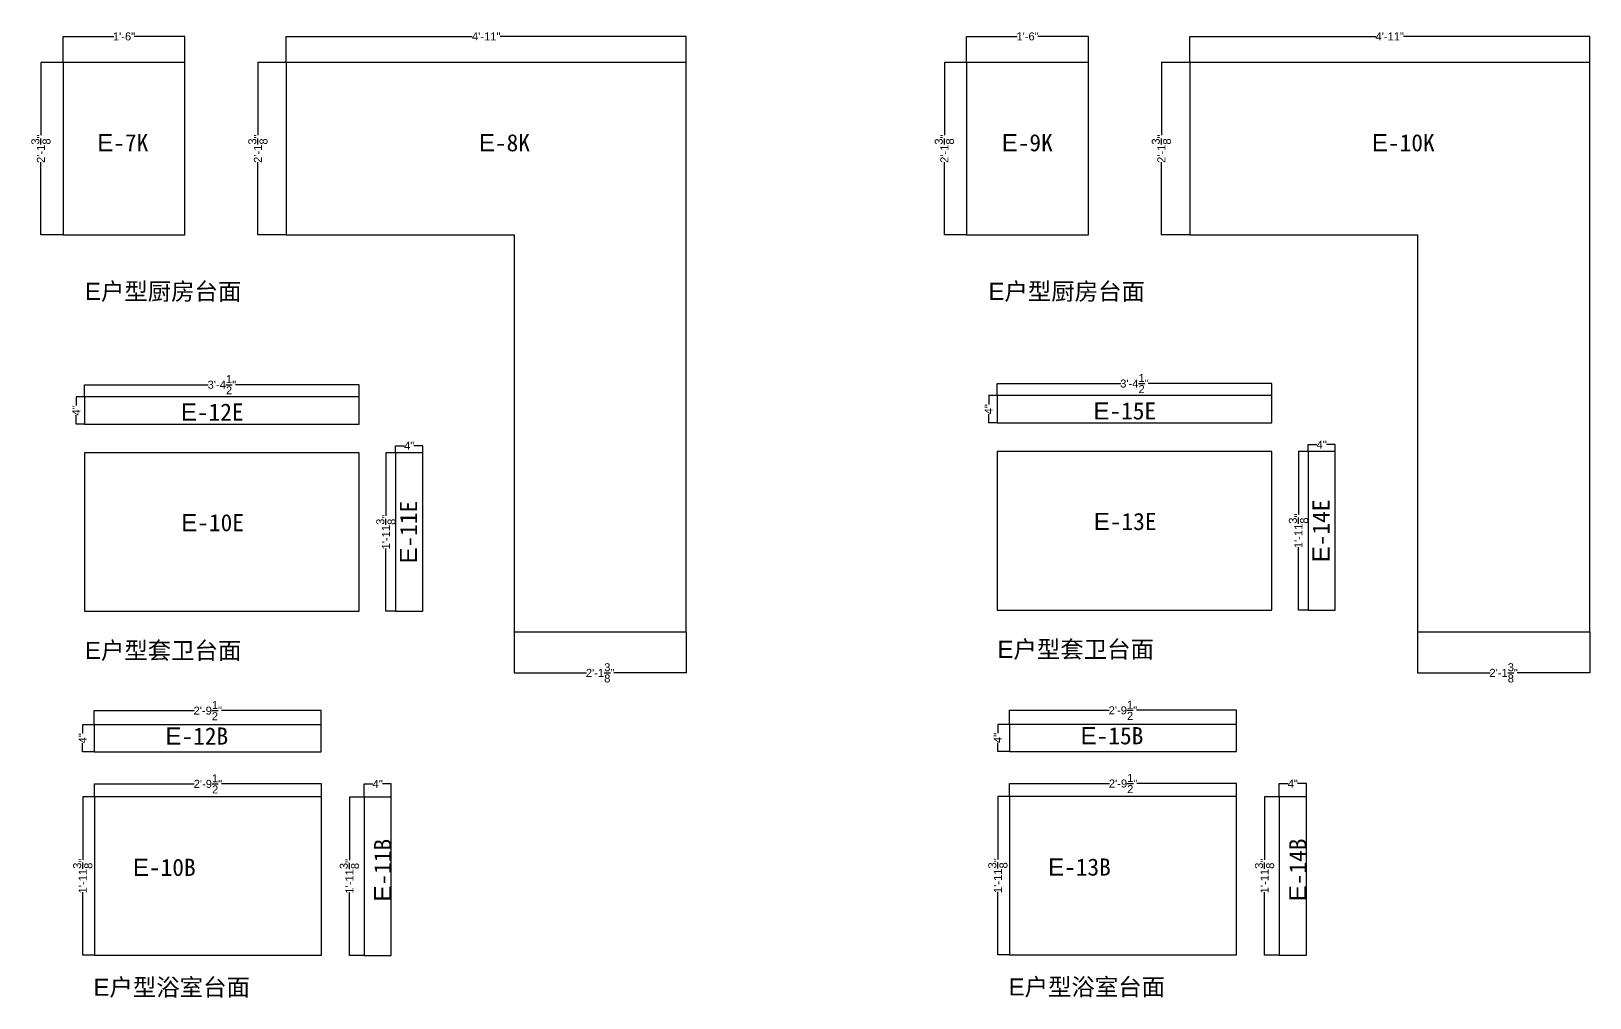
# Model space of a CAD drawing. Header units: inches. Extents: x -997106 to 39633, y -30199 to 1961.
# Drawn here: x 11656 to 17497, y -30190 to -26567 of the extents above; entities that cross this region are included whole.
import ezdxf

# ---------------------------------------------------------------- set-up
doc = ezdxf.new("R2010")
doc.units = ezdxf.units.IN
doc.header["$MEASUREMENT"] = 0
doc.layers.get('Defpoints').update_dxf_attribs({"color": 3})
doc.layers.add('编号', color=10, linetype='Continuous', plot=False)
doc.styles.get("Standard").update_dxf_attribs({"font": 'arial.ttf'})
doc.dimstyles.get("Standard").update_dxf_attribs({"dimtxt": 30, "dimasz": 1, "dimexe": 0.18, "dimexo": 0.0625, "dimgap": 0.09, "dimtad": 0, "dimtoh": 1, "dimdec": 4, "dimlfac": 0.03937, "dimzin": 0, "dimdsep": 46, "dimlunit": 4, "dimtxsty": 'Standard', "dimblk": 'ARCHTICK', "dimcen": 1, "dimadec": 0, "dimazin": 0, "dimtfac": 1, "dimtdec": 4, "dimtix": 1, "dimtofl": 0, "dimtmove": 2, "dimatfit": 3, "dimldrblk": 'ARCHTICK', "dimfxl": 1, "dimtolj": 1, "dimtzin": 0, "dimarcsym": 0})

# ---------------------------------------------------------------- blocks, each defined once
blk = doc.blocks.new('_ArchTick')
at = {"color": 0, "linetype": 'ByBlock', "const_width": 0.15}
blk.add_lwpolyline([(-0.5, -0.5), (0.5, 0.5)], dxfattribs=at)
blk = doc.blocks.new('*D491')
at = {"color": 0, "lineweight": -2, "transparency": 16777216}
for p, q in [((11775, -26684.8), (11775, -26586.6)), ((11775, -26586.8), (11965, -26586.8)), ((12232, -26586.8), (12042.1, -26586.8)), ((12232, -26684.8), (12232, -26586.6))]:
    blk.add_line(p, q, dxfattribs=at)
at = {"layer": 'Defpoints', "color": 0, "transparency": 16777216}
for p in [(12232, -26586.8), (11775, -26684.9), (12232, -26684.9)]:
    blk.add_point(p, dxfattribs=at)
at = {"color": 0, "lineweight": -2, "transparency": 16777216, "rotation": 180}
blk.add_blockref('_ArchTick', (11775, -26586.8), dxfattribs=at)
at = {"color": 0, "lineweight": -2, "transparency": 16777216}
blk.add_blockref('_ArchTick', (12232, -26586.8), dxfattribs=at)
at = {"color": 0, "transparency": 16777216, "insert": (12003.5, -26586.8), "char_height": 30, "attachment_point": 5}
blk.add_mtext('\\A1;1\'-6"', dxfattribs=at)
blk = doc.blocks.new('*D492')
at = {"color": 0, "lineweight": -2, "transparency": 16777216}
for p, q in [((11775, -26684.9), (11691.8, -26684.9)), ((11692, -26684.9), (11692, -26956.3)), ((11692, -27329.9), (11692, -27058.5)), ((11775, -27329.9), (11691.8, -27329.9))]:
    blk.add_line(p, q, dxfattribs=at)
at = {"layer": 'Defpoints', "color": 0, "transparency": 16777216}
for p in [(11775, -26684.9), (11692, -27329.9), (11775, -27329.9)]:
    blk.add_point(p, dxfattribs=at)
at = {"color": 0, "lineweight": -2, "transparency": 16777216}
for p, rotation in [((11692, -26684.9), 90), ((11692, -27329.9), 270)]:
    blk.add_blockref('_ArchTick', p, dxfattribs=dict(at, rotation=rotation))
at = {"color": 0, "transparency": 16777216, "insert": (11692, -27007.4), "char_height": 30, "attachment_point": 5, "rotation": 90}
blk.add_mtext('\\A1;2\'-1{\\H1x;\\S3/8;}"', dxfattribs=at)
blk = doc.blocks.new('*D493')
at = {"color": 0, "lineweight": -2, "transparency": 16777216}
for p, q in [((12611.4, -26684.8), (12611.4, -26586.5)), ((12611.4, -26586.7), (13308.7, -26586.7)), ((14110.4, -26586.7), (13413.1, -26586.7)), ((14110.4, -26684.8), (14110.4, -26586.5))]:
    blk.add_line(p, q, dxfattribs=at)
at = {"layer": 'Defpoints', "color": 0, "transparency": 16777216}
for p in [(14110.4, -26586.7), (12611.4, -26684.9), (14110.4, -26684.9)]:
    blk.add_point(p, dxfattribs=at)
at = {"color": 0, "lineweight": -2, "transparency": 16777216, "rotation": 180}
blk.add_blockref('_ArchTick', (12611.4, -26586.7), dxfattribs=at)
at = {"color": 0, "lineweight": -2, "transparency": 16777216}
blk.add_blockref('_ArchTick', (14110.4, -26586.7), dxfattribs=at)
at = {"color": 0, "transparency": 16777216, "insert": (13360.9, -26586.7), "char_height": 30, "attachment_point": 5}
blk.add_mtext('\\A1;4\'-11"', dxfattribs=at)
blk = doc.blocks.new('*D494')
at = {"color": 0, "lineweight": -2, "transparency": 16777216}
for p, q in [((12611.3, -26684.9), (12505, -26684.9)), ((12505.2, -26684.9), (12505.2, -26956.3)), ((12505.2, -27329.9), (12505.2, -27058.5)), ((12611.3, -27329.9), (12505, -27329.9))]:
    blk.add_line(p, q, dxfattribs=at)
at = {"layer": 'Defpoints', "color": 0, "transparency": 16777216}
for p in [(12611.4, -26684.9), (12505.2, -27329.9), (12611.4, -27329.9)]:
    blk.add_point(p, dxfattribs=at)
at = {"color": 0, "lineweight": -2, "transparency": 16777216}
for p, rotation in [((12505.2, -26684.9), 90), ((12505.2, -27329.9), 270)]:
    blk.add_blockref('_ArchTick', p, dxfattribs=dict(at, rotation=rotation))
at = {"color": 0, "transparency": 16777216, "insert": (12505.2, -27007.4), "char_height": 30, "attachment_point": 5, "rotation": 90}
blk.add_mtext('\\A1;2\'-1{\\H1x;\\S3/8;}"', dxfattribs=at)
blk = doc.blocks.new('*D495')
at = {"color": 0, "lineweight": -2, "transparency": 16777216}
for p, q in [((13465.4, -28819), (13465.4, -28972.3)), ((14110.4, -28819), (14110.4, -28972.3)), ((13465.4, -28972.1), (13736.8, -28972.1)), ((14110.4, -28972.1), (13839, -28972.1))]:
    blk.add_line(p, q, dxfattribs=at)
at = {"layer": 'Defpoints', "color": 0, "transparency": 16777216}
for p in [(13465.4, -28818.9), (14110.4, -28818.9), (14110.4, -28972.1)]:
    blk.add_point(p, dxfattribs=at)
at = {"color": 0, "lineweight": -2, "transparency": 16777216, "rotation": 180}
blk.add_blockref('_ArchTick', (13465.4, -28972.1), dxfattribs=at)
at = {"color": 0, "lineweight": -2, "transparency": 16777216}
blk.add_blockref('_ArchTick', (14110.4, -28972.1), dxfattribs=at)
at = {"color": 0, "transparency": 16777216, "insert": (13787.9, -28972.1), "char_height": 30, "attachment_point": 5}
blk.add_mtext('\\A1;2\'-1{\\H1x;\\S3/8;}"', dxfattribs=at)
blk = doc.blocks.new('*D496')
at = {"color": 0, "lineweight": -2, "transparency": 16777216}
for p, q in [((15161.1, -26684.8), (15161.1, -26586.6)), ((15161.1, -26586.8), (15351, -26586.8)), ((15618.1, -26586.8), (15428.1, -26586.8)), ((15618.1, -26684.8), (15618.1, -26586.6))]:
    blk.add_line(p, q, dxfattribs=at)
at = {"layer": 'Defpoints', "color": 0, "transparency": 16777216}
for p in [(15618.1, -26586.8), (15161.1, -26684.9), (15618.1, -26684.9)]:
    blk.add_point(p, dxfattribs=at)
at = {"color": 0, "lineweight": -2, "transparency": 16777216, "rotation": 180}
blk.add_blockref('_ArchTick', (15161.1, -26586.8), dxfattribs=at)
at = {"color": 0, "lineweight": -2, "transparency": 16777216}
blk.add_blockref('_ArchTick', (15618.1, -26586.8), dxfattribs=at)
at = {"color": 0, "transparency": 16777216, "insert": (15389.6, -26586.8), "char_height": 30, "attachment_point": 5}
blk.add_mtext('\\A1;1\'-6"', dxfattribs=at)
blk = doc.blocks.new('*D497')
at = {"color": 0, "lineweight": -2, "transparency": 16777216}
for p, q in [((15161, -26684.9), (15077.9, -26684.9)), ((15078.1, -26684.9), (15078.1, -26956.3)), ((15078.1, -27329.9), (15078.1, -27058.5)), ((15161, -27329.9), (15077.9, -27329.9))]:
    blk.add_line(p, q, dxfattribs=at)
at = {"layer": 'Defpoints', "color": 0, "transparency": 16777216}
for p in [(15161.1, -26684.9), (15078.1, -27329.9), (15161.1, -27329.9)]:
    blk.add_point(p, dxfattribs=at)
at = {"color": 0, "lineweight": -2, "transparency": 16777216}
for p, rotation in [((15078.1, -26684.9), 90), ((15078.1, -27329.9), 270)]:
    blk.add_blockref('_ArchTick', p, dxfattribs=dict(at, rotation=rotation))
at = {"color": 0, "transparency": 16777216, "insert": (15078.1, -27007.4), "char_height": 30, "attachment_point": 5, "rotation": 90}
blk.add_mtext('\\A1;2\'-1{\\H1x;\\S3/8;}"', dxfattribs=at)
blk = doc.blocks.new('*D498')
at = {"color": 0, "lineweight": -2, "transparency": 16777216}
for p, q in [((15997.5, -26684.8), (15997.5, -26586.5)), ((15997.5, -26586.7), (16694.7, -26586.7)), ((17496.5, -26586.7), (16799.2, -26586.7)), ((17496.5, -26684.8), (17496.5, -26586.5))]:
    blk.add_line(p, q, dxfattribs=at)
at = {"layer": 'Defpoints', "color": 0, "transparency": 16777216}
for p in [(17496.5, -26586.7), (15997.5, -26684.9), (17496.5, -26684.9)]:
    blk.add_point(p, dxfattribs=at)
at = {"color": 0, "lineweight": -2, "transparency": 16777216, "rotation": 180}
blk.add_blockref('_ArchTick', (15997.5, -26586.7), dxfattribs=at)
at = {"color": 0, "lineweight": -2, "transparency": 16777216}
blk.add_blockref('_ArchTick', (17496.5, -26586.7), dxfattribs=at)
at = {"color": 0, "transparency": 16777216, "insert": (16747, -26586.7), "char_height": 30, "attachment_point": 5}
blk.add_mtext('\\A1;4\'-11"', dxfattribs=at)
blk = doc.blocks.new('*D499')
at = {"color": 0, "lineweight": -2, "transparency": 16777216}
for p, q in [((15997.4, -26684.9), (15891.1, -26684.9)), ((15891.3, -26684.9), (15891.3, -26956.3)), ((15891.3, -27329.9), (15891.3, -27058.5)), ((15997.4, -27329.9), (15891.1, -27329.9))]:
    blk.add_line(p, q, dxfattribs=at)
at = {"layer": 'Defpoints', "color": 0, "transparency": 16777216}
for p in [(15997.5, -26684.9), (15891.3, -27329.9), (15997.5, -27329.9)]:
    blk.add_point(p, dxfattribs=at)
at = {"color": 0, "lineweight": -2, "transparency": 16777216}
for p, rotation in [((15891.3, -26684.9), 90), ((15891.3, -27329.9), 270)]:
    blk.add_blockref('_ArchTick', p, dxfattribs=dict(at, rotation=rotation))
at = {"color": 0, "transparency": 16777216, "insert": (15891.3, -27007.4), "char_height": 30, "attachment_point": 5, "rotation": 90}
blk.add_mtext('\\A1;2\'-1{\\H1x;\\S3/8;}"', dxfattribs=at)
blk = doc.blocks.new('*D500')
at = {"color": 0, "lineweight": -2, "transparency": 16777216}
for p, q in [((16851.5, -28819), (16851.5, -28972.3)), ((17496.5, -28819), (17496.5, -28972.3)), ((16851.5, -28972.1), (17122.9, -28972.1)), ((17496.5, -28972.1), (17225.1, -28972.1))]:
    blk.add_line(p, q, dxfattribs=at)
at = {"layer": 'Defpoints', "color": 0, "transparency": 16777216}
for p in [(16851.5, -28818.9), (17496.5, -28818.9), (17496.5, -28972.1)]:
    blk.add_point(p, dxfattribs=at)
at = {"color": 0, "lineweight": -2, "transparency": 16777216, "rotation": 180}
blk.add_blockref('_ArchTick', (16851.5, -28972.1), dxfattribs=at)
at = {"color": 0, "lineweight": -2, "transparency": 16777216}
blk.add_blockref('_ArchTick', (17496.5, -28972.1), dxfattribs=at)
at = {"color": 0, "transparency": 16777216, "insert": (17174, -28972.1), "char_height": 30, "attachment_point": 5}
blk.add_mtext('\\A1;2\'-1{\\H1x;\\S3/8;}"', dxfattribs=at)
blk = doc.blocks.new('*D748')
at = {"color": 0, "lineweight": -2, "transparency": 16777216}
for p, q in [((13021.1, -28147.4), (13021.1, -28120.7)), ((13021.1, -28120.9), (13054.2, -28120.9)), ((13123.1, -28120.9), (13090.1, -28120.9)), ((13123.1, -28147.4), (13123.1, -28120.7))]:
    blk.add_line(p, q, dxfattribs=at)
at = {"layer": 'Defpoints', "color": 0, "transparency": 16777216}
for p in [(13021.1, -28147.4), (13123.1, -28120.9), (13123.1, -28147.4)]:
    blk.add_point(p, dxfattribs=at)
at = {"color": 0, "lineweight": -2, "transparency": 16777216, "rotation": 180}
blk.add_blockref('_ArchTick', (13021.1, -28120.9), dxfattribs=at)
at = {"color": 0, "lineweight": -2, "transparency": 16777216}
blk.add_blockref('_ArchTick', (13123.1, -28120.9), dxfattribs=at)
at = {"color": 0, "transparency": 16777216, "insert": (13072.1, -28120.9), "char_height": 30, "attachment_point": 5}
blk.add_mtext('\\A1;4"', dxfattribs=at)
blk = doc.blocks.new('*D749')
at = {"color": 0, "lineweight": -2, "transparency": 16777216}
for p, q in [((13021.1, -28147.4), (12984.8, -28147.4)), ((12985, -28147.4), (12985, -28383.3)), ((12985, -28741.4), (12985, -28505.5)), ((13021.1, -28741.4), (12984.8, -28741.4))]:
    blk.add_line(p, q, dxfattribs=at)
at = {"layer": 'Defpoints', "color": 0, "transparency": 16777216}
for p in [(13021.1, -28147.4), (12985, -28741.4), (13021.1, -28741.4)]:
    blk.add_point(p, dxfattribs=at)
at = {"color": 0, "lineweight": -2, "transparency": 16777216}
for p, rotation in [((12985, -28147.4), 90), ((12985, -28741.4), 270)]:
    blk.add_blockref('_ArchTick', p, dxfattribs=dict(at, rotation=rotation))
at = {"color": 0, "transparency": 16777216, "insert": (12985, -28444.4), "char_height": 30, "attachment_point": 5, "rotation": 90}
blk.add_mtext('\\A1;1\'-11{\\H1x;\\S3/8;}"', dxfattribs=at)
blk = doc.blocks.new('*D745')
at = {"color": 0, "lineweight": -2, "transparency": 16777216}
for p, q in [((11855.8, -27937.5), (11824, -27937.5)), ((11824.2, -27937.5), (11824.2, -27970.6)), ((11824.2, -28039.5), (11824.2, -28006.4)), ((11855.8, -28039.5), (11824, -28039.5))]:
    blk.add_line(p, q, dxfattribs=at)
at = {"layer": 'Defpoints', "color": 0, "transparency": 16777216}
for p in [(11855.8, -27937.5), (11824.2, -28039.5), (11855.8, -28039.5)]:
    blk.add_point(p, dxfattribs=at)
at = {"color": 0, "lineweight": -2, "transparency": 16777216}
for p, rotation in [((11824.2, -27937.5), 90), ((11824.2, -28039.5), 270)]:
    blk.add_blockref('_ArchTick', p, dxfattribs=dict(at, rotation=rotation))
at = {"color": 0, "transparency": 16777216, "insert": (11824.2, -27988.5), "char_height": 30, "attachment_point": 5, "rotation": 90}
blk.add_mtext('\\A1;4"', dxfattribs=at)
blk = doc.blocks.new('*D750')
at = {"color": 0, "lineweight": -2, "transparency": 16777216}
for p, q in [((13021.1, -28147.4), (13021.1, -28120.7)), ((13021.1, -28120.9), (13054.2, -28120.9)), ((13123.1, -28120.9), (13090.1, -28120.9)), ((13123.1, -28147.4), (13123.1, -28120.7))]:
    blk.add_line(p, q, dxfattribs=at)
at = {"layer": 'Defpoints', "color": 0, "transparency": 16777216}
for p in [(13021.1, -28147.4), (13123.1, -28120.9), (13123.1, -28147.4)]:
    blk.add_point(p, dxfattribs=at)
at = {"color": 0, "lineweight": -2, "transparency": 16777216, "rotation": 180}
blk.add_blockref('_ArchTick', (13021.1, -28120.9), dxfattribs=at)
at = {"color": 0, "lineweight": -2, "transparency": 16777216}
blk.add_blockref('_ArchTick', (13123.1, -28120.9), dxfattribs=at)
at = {"color": 0, "transparency": 16777216, "insert": (13072.1, -28120.9), "char_height": 30, "attachment_point": 5}
blk.add_mtext('\\A1;4"', dxfattribs=at)
blk = doc.blocks.new('*D751')
at = {"color": 0, "lineweight": -2, "transparency": 16777216}
for p, q in [((13021.1, -28147.4), (12984.8, -28147.4)), ((12985, -28147.4), (12985, -28383.3)), ((12985, -28741.4), (12985, -28505.5)), ((13021.1, -28741.4), (12984.8, -28741.4))]:
    blk.add_line(p, q, dxfattribs=at)
at = {"layer": 'Defpoints', "color": 0, "transparency": 16777216}
for p in [(13021.1, -28147.4), (12985, -28741.4), (13021.1, -28741.4)]:
    blk.add_point(p, dxfattribs=at)
at = {"color": 0, "lineweight": -2, "transparency": 16777216}
for p, rotation in [((12985, -28147.4), 90), ((12985, -28741.4), 270)]:
    blk.add_blockref('_ArchTick', p, dxfattribs=dict(at, rotation=rotation))
at = {"color": 0, "transparency": 16777216, "insert": (12985, -28444.4), "char_height": 30, "attachment_point": 5, "rotation": 90}
blk.add_mtext('\\A1;1\'-11{\\H1x;\\S3/8;}"', dxfattribs=at)
blk = doc.blocks.new('*D746')
at = {"color": 0, "lineweight": -2, "transparency": 16777216}
for p, q in [((11855.8, -27937.5), (11824, -27937.5)), ((11824.2, -27937.5), (11824.2, -27970.6)), ((11824.2, -28039.5), (11824.2, -28006.4)), ((11855.8, -28039.5), (11824, -28039.5))]:
    blk.add_line(p, q, dxfattribs=at)
at = {"layer": 'Defpoints', "color": 0, "transparency": 16777216}
for p in [(11855.8, -27937.5), (11824.2, -28039.5), (11855.8, -28039.5)]:
    blk.add_point(p, dxfattribs=at)
at = {"color": 0, "lineweight": -2, "transparency": 16777216}
for p, rotation in [((11824.2, -27937.5), 90), ((11824.2, -28039.5), 270)]:
    blk.add_blockref('_ArchTick', p, dxfattribs=dict(at, rotation=rotation))
at = {"color": 0, "transparency": 16777216, "insert": (11824.2, -27988.5), "char_height": 30, "attachment_point": 5, "rotation": 90}
blk.add_mtext('\\A1;4"', dxfattribs=at)
blk = doc.blocks.new('*D747')
at = {"color": 0, "lineweight": -2, "transparency": 16777216}
for p, q in [((11855.8, -27937.4), (11855.8, -27892)), ((11855.8, -27892.1), (12319.5, -27892.1)), ((12884.8, -27892.1), (12421.2, -27892.1)), ((12884.8, -27937.4), (12884.8, -27892))]:
    blk.add_line(p, q, dxfattribs=at)
at = {"layer": 'Defpoints', "color": 0, "transparency": 16777216}
for p in [(12884.8, -27892.1), (11855.8, -27937.5), (12884.8, -27937.5)]:
    blk.add_point(p, dxfattribs=at)
at = {"color": 0, "lineweight": -2, "transparency": 16777216, "rotation": 180}
blk.add_blockref('_ArchTick', (11855.8, -27892.1), dxfattribs=at)
at = {"color": 0, "lineweight": -2, "transparency": 16777216}
blk.add_blockref('_ArchTick', (12884.8, -27892.1), dxfattribs=at)
at = {"color": 0, "transparency": 16777216, "insert": (12370.3, -27892.1), "char_height": 30, "attachment_point": 5}
blk.add_mtext('\\A1;3\'-4{\\H1x;\\S1/2;}"', dxfattribs=at)
blk = doc.blocks.new('*D755')
at = {"color": 0, "lineweight": -2, "transparency": 16777216}
for p, q in [((16441.1, -28142.9), (16441.1, -28116.3)), ((16441.1, -28116.4), (16474.2, -28116.4)), ((16543.1, -28116.4), (16510, -28116.4)), ((16543.1, -28142.9), (16543.1, -28116.3))]:
    blk.add_line(p, q, dxfattribs=at)
at = {"layer": 'Defpoints', "color": 0, "transparency": 16777216}
for p in [(16441.1, -28143), (16543.1, -28116.4), (16543.1, -28143)]:
    blk.add_point(p, dxfattribs=at)
at = {"color": 0, "lineweight": -2, "transparency": 16777216, "rotation": 180}
blk.add_blockref('_ArchTick', (16441.1, -28116.4), dxfattribs=at)
at = {"color": 0, "lineweight": -2, "transparency": 16777216}
blk.add_blockref('_ArchTick', (16543.1, -28116.4), dxfattribs=at)
at = {"color": 0, "transparency": 16777216, "insert": (16492.1, -28116.4), "char_height": 30, "attachment_point": 5}
blk.add_mtext('\\A1;4"', dxfattribs=at)
blk = doc.blocks.new('*D756')
at = {"color": 0, "lineweight": -2, "transparency": 16777216}
for p, q in [((16441, -28143), (16404.8, -28143)), ((16405, -28143), (16405, -28378.9)), ((16405, -28737), (16405, -28501.1)), ((16441, -28737), (16404.8, -28737))]:
    blk.add_line(p, q, dxfattribs=at)
at = {"layer": 'Defpoints', "color": 0, "transparency": 16777216}
for p in [(16441.1, -28143), (16405, -28737), (16441.1, -28737)]:
    blk.add_point(p, dxfattribs=at)
at = {"color": 0, "lineweight": -2, "transparency": 16777216}
for p, rotation in [((16405, -28143), 90), ((16405, -28737), 270)]:
    blk.add_blockref('_ArchTick', p, dxfattribs=dict(at, rotation=rotation))
at = {"color": 0, "transparency": 16777216, "insert": (16405, -28440), "char_height": 30, "attachment_point": 5, "rotation": 90}
blk.add_mtext('\\A1;1\'-11{\\H1x;\\S3/8;}"', dxfattribs=at)
blk = doc.blocks.new('*D752')
at = {"color": 0, "lineweight": -2, "transparency": 16777216}
for p, q in [((15275.8, -27933.1), (15244, -27933.1)), ((15244.2, -27933.1), (15244.2, -27966.1)), ((15275.8, -28035.1), (15244, -28035.1)), ((15244.2, -28035.1), (15244.2, -28002))]:
    blk.add_line(p, q, dxfattribs=at)
at = {"layer": 'Defpoints', "color": 0, "transparency": 16777216}
for p in [(15275.8, -27933.1), (15244.2, -28035.1), (15275.8, -28035.1)]:
    blk.add_point(p, dxfattribs=at)
at = {"color": 0, "lineweight": -2, "transparency": 16777216}
for p, rotation in [((15244.2, -27933.1), 90), ((15244.2, -28035.1), 270)]:
    blk.add_blockref('_ArchTick', p, dxfattribs=dict(at, rotation=rotation))
at = {"color": 0, "transparency": 16777216, "insert": (15244.2, -27984.1), "char_height": 30, "attachment_point": 5, "rotation": 90}
blk.add_mtext('\\A1;4"', dxfattribs=at)
blk = doc.blocks.new('*D757')
at = {"color": 0, "lineweight": -2, "transparency": 16777216}
for p, q in [((16441.1, -28142.9), (16441.1, -28116.3)), ((16441.1, -28116.4), (16474.2, -28116.4)), ((16543.1, -28116.4), (16510, -28116.4)), ((16543.1, -28142.9), (16543.1, -28116.3))]:
    blk.add_line(p, q, dxfattribs=at)
at = {"layer": 'Defpoints', "color": 0, "transparency": 16777216}
for p in [(16441.1, -28143), (16543.1, -28116.4), (16543.1, -28143)]:
    blk.add_point(p, dxfattribs=at)
at = {"color": 0, "lineweight": -2, "transparency": 16777216, "rotation": 180}
blk.add_blockref('_ArchTick', (16441.1, -28116.4), dxfattribs=at)
at = {"color": 0, "lineweight": -2, "transparency": 16777216}
blk.add_blockref('_ArchTick', (16543.1, -28116.4), dxfattribs=at)
at = {"color": 0, "transparency": 16777216, "insert": (16492.1, -28116.4), "char_height": 30, "attachment_point": 5}
blk.add_mtext('\\A1;4"', dxfattribs=at)
blk = doc.blocks.new('*D758')
at = {"color": 0, "lineweight": -2, "transparency": 16777216}
for p, q in [((16441, -28143), (16404.8, -28143)), ((16405, -28143), (16405, -28378.9)), ((16405, -28737), (16405, -28501.1)), ((16441, -28737), (16404.8, -28737))]:
    blk.add_line(p, q, dxfattribs=at)
at = {"layer": 'Defpoints', "color": 0, "transparency": 16777216}
for p in [(16441.1, -28143), (16405, -28737), (16441.1, -28737)]:
    blk.add_point(p, dxfattribs=at)
at = {"color": 0, "lineweight": -2, "transparency": 16777216}
for p, rotation in [((16405, -28143), 90), ((16405, -28737), 270)]:
    blk.add_blockref('_ArchTick', p, dxfattribs=dict(at, rotation=rotation))
at = {"color": 0, "transparency": 16777216, "insert": (16405, -28440), "char_height": 30, "attachment_point": 5, "rotation": 90}
blk.add_mtext('\\A1;1\'-11{\\H1x;\\S3/8;}"', dxfattribs=at)
blk = doc.blocks.new('*D753')
at = {"color": 0, "lineweight": -2, "transparency": 16777216}
for p, q in [((15275.8, -27933.1), (15244, -27933.1)), ((15244.2, -27933.1), (15244.2, -27966.1)), ((15275.8, -28035.1), (15244, -28035.1)), ((15244.2, -28035.1), (15244.2, -28002))]:
    blk.add_line(p, q, dxfattribs=at)
at = {"layer": 'Defpoints', "color": 0, "transparency": 16777216}
for p in [(15275.8, -27933.1), (15244.2, -28035.1), (15275.8, -28035.1)]:
    blk.add_point(p, dxfattribs=at)
at = {"color": 0, "lineweight": -2, "transparency": 16777216}
for p, rotation in [((15244.2, -27933.1), 90), ((15244.2, -28035.1), 270)]:
    blk.add_blockref('_ArchTick', p, dxfattribs=dict(at, rotation=rotation))
at = {"color": 0, "transparency": 16777216, "insert": (15244.2, -27984.1), "char_height": 30, "attachment_point": 5, "rotation": 90}
blk.add_mtext('\\A1;4"', dxfattribs=at)
blk = doc.blocks.new('*D754')
at = {"color": 0, "lineweight": -2, "transparency": 16777216}
for p, q in [((15275.8, -27933), (15275.8, -27887.5)), ((15275.8, -27887.7), (15739.4, -27887.7)), ((16304.8, -27887.7), (15841.2, -27887.7)), ((16304.8, -27933), (16304.8, -27887.5))]:
    blk.add_line(p, q, dxfattribs=at)
at = {"layer": 'Defpoints', "color": 0, "transparency": 16777216}
for p in [(16304.8, -27887.7), (15275.8, -27933.1), (16304.8, -27933.1)]:
    blk.add_point(p, dxfattribs=at)
at = {"color": 0, "lineweight": -2, "transparency": 16777216, "rotation": 180}
blk.add_blockref('_ArchTick', (15275.8, -27887.7), dxfattribs=at)
at = {"color": 0, "lineweight": -2, "transparency": 16777216}
blk.add_blockref('_ArchTick', (16304.8, -27887.7), dxfattribs=at)
at = {"color": 0, "transparency": 16777216, "insert": (15790.3, -27887.7), "char_height": 30, "attachment_point": 5}
blk.add_mtext('\\A1;3\'-4{\\H1x;\\S1/2;}"', dxfattribs=at)
blk = doc.blocks.new('*D1456')
at = {"color": 0, "lineweight": -2, "transparency": 16777216}
for p, q in [((12903.1, -29437.7), (12848, -29437.7)), ((12848.2, -29437.7), (12848.2, -29673.6)), ((12848.2, -30031.7), (12848.2, -29795.8)), ((12903.1, -30031.7), (12848, -30031.7))]:
    blk.add_line(p, q, dxfattribs=at)
at = {"layer": 'Defpoints', "color": 0, "transparency": 16777216}
for p in [(12903.1, -29437.7), (12848.2, -30031.7), (12903.1, -30031.7)]:
    blk.add_point(p, dxfattribs=at)
at = {"color": 0, "lineweight": -2, "transparency": 16777216}
for p, rotation in [((12848.2, -29437.7), 90), ((12848.2, -30031.7), 270)]:
    blk.add_blockref('_ArchTick', p, dxfattribs=dict(at, rotation=rotation))
at = {"color": 0, "transparency": 16777216, "insert": (12848.2, -29734.7), "char_height": 30, "attachment_point": 5, "rotation": 90}
blk.add_mtext('\\A1;1\'-11{\\H1x;\\S3/8;}"', dxfattribs=at)
blk = doc.blocks.new('*D1457')
at = {"color": 0, "lineweight": -2, "transparency": 16777216}
for p, q in [((12903.1, -29437.7), (12903.1, -29388.4)), ((12903.1, -29388.6), (12936.2, -29388.6)), ((13005.1, -29388.6), (12972.1, -29388.6)), ((13005.1, -29437.7), (13005.1, -29388.4))]:
    blk.add_line(p, q, dxfattribs=at)
at = {"layer": 'Defpoints', "color": 0, "transparency": 16777216}
for p in [(12903.1, -29437.7), (13005.1, -29388.6), (13005.1, -29437.7)]:
    blk.add_point(p, dxfattribs=at)
at = {"color": 0, "lineweight": -2, "transparency": 16777216, "rotation": 180}
blk.add_blockref('_ArchTick', (12903.1, -29388.6), dxfattribs=at)
at = {"color": 0, "lineweight": -2, "transparency": 16777216}
blk.add_blockref('_ArchTick', (13005.1, -29388.6), dxfattribs=at)
at = {"color": 0, "transparency": 16777216, "insert": (12954.1, -29388.6), "char_height": 30, "attachment_point": 5}
blk.add_mtext('\\A1;4"', dxfattribs=at)
blk = doc.blocks.new('*D1454')
at = {"color": 0, "lineweight": -2, "transparency": 16777216}
for p, q in [((11892.6, -29436.6), (11848.6, -29436.6)), ((11848.8, -29436.6), (11848.8, -29672.5)), ((11848.8, -30030.6), (11848.8, -29794.6)), ((11892.6, -30030.6), (11848.6, -30030.6))]:
    blk.add_line(p, q, dxfattribs=at)
at = {"layer": 'Defpoints', "color": 0, "transparency": 16777216}
for p in [(11892.6, -29436.6), (11848.8, -30030.6), (11892.6, -30030.6)]:
    blk.add_point(p, dxfattribs=at)
at = {"color": 0, "lineweight": -2, "transparency": 16777216}
for p, rotation in [((11848.8, -29436.6), 90), ((11848.8, -30030.6), 270)]:
    blk.add_blockref('_ArchTick', p, dxfattribs=dict(at, rotation=rotation))
at = {"color": 0, "transparency": 16777216, "insert": (11848.8, -29733.6), "char_height": 30, "attachment_point": 5, "rotation": 90}
blk.add_mtext('\\A1;1\'-11{\\H1x;\\S3/8;}"', dxfattribs=at)
blk = doc.blocks.new('*D1455')
at = {"color": 0, "lineweight": -2, "transparency": 16777216}
for p, q in [((11891.8, -29166.4), (11848.2, -29166.4)), ((11848.4, -29166.4), (11848.4, -29199.5)), ((11848.4, -29268.4), (11848.4, -29235.4)), ((11891.8, -29268.4), (11848.2, -29268.4))]:
    blk.add_line(p, q, dxfattribs=at)
at = {"layer": 'Defpoints', "color": 0, "transparency": 16777216}
for p in [(11891.9, -29166.4), (11848.4, -29268.4), (11891.9, -29268.4)]:
    blk.add_point(p, dxfattribs=at)
at = {"color": 0, "lineweight": -2, "transparency": 16777216}
for p, rotation in [((11848.4, -29166.4), 90), ((11848.4, -29268.4), 270)]:
    blk.add_blockref('_ArchTick', p, dxfattribs=dict(at, rotation=rotation))
at = {"color": 0, "transparency": 16777216, "insert": (11848.4, -29217.4), "char_height": 30, "attachment_point": 5, "rotation": 90}
blk.add_mtext('\\A1;4"', dxfattribs=at)
blk = doc.blocks.new('*D1458')
at = {"color": 0, "lineweight": -2, "transparency": 16777216}
for p, q in [((11892.6, -29436.5), (11892.6, -29387.9)), ((11892.6, -29388.1), (12267, -29388.1)), ((12743.6, -29388.1), (12369.3, -29388.1)), ((12743.6, -29436.5), (12743.6, -29387.9))]:
    blk.add_line(p, q, dxfattribs=at)
at = {"layer": 'Defpoints', "color": 0, "transparency": 16777216}
for p in [(11892.6, -29436.6), (12743.6, -29388.1), (12743.6, -29436.6)]:
    blk.add_point(p, dxfattribs=at)
at = {"color": 0, "lineweight": -2, "transparency": 16777216, "rotation": 180}
blk.add_blockref('_ArchTick', (11892.6, -29388.1), dxfattribs=at)
at = {"color": 0, "lineweight": -2, "transparency": 16777216}
blk.add_blockref('_ArchTick', (12743.6, -29388.1), dxfattribs=at)
at = {"color": 0, "transparency": 16777216, "insert": (12318.1, -29388.1), "char_height": 30, "attachment_point": 5}
blk.add_mtext('\\A1;2\'-9{\\H1x;\\S1/2;}"', dxfattribs=at)
blk = doc.blocks.new('*D1459')
at = {"color": 0, "lineweight": -2, "transparency": 16777216}
for p, q in [((11891.9, -29166.4), (11891.9, -29113.6)), ((11891.9, -29113.7), (12266.3, -29113.7)), ((12742.9, -29113.7), (12368.6, -29113.7)), ((12742.9, -29166.4), (12742.9, -29113.6))]:
    blk.add_line(p, q, dxfattribs=at)
at = {"layer": 'Defpoints', "color": 0, "transparency": 16777216}
for p in [(12742.9, -29113.7), (11891.9, -29166.4), (12742.9, -29166.4)]:
    blk.add_point(p, dxfattribs=at)
at = {"color": 0, "lineweight": -2, "transparency": 16777216, "rotation": 180}
blk.add_blockref('_ArchTick', (11891.9, -29113.7), dxfattribs=at)
at = {"color": 0, "lineweight": -2, "transparency": 16777216}
blk.add_blockref('_ArchTick', (12742.9, -29113.7), dxfattribs=at)
at = {"color": 0, "transparency": 16777216, "insert": (12317.4, -29113.7), "char_height": 30, "attachment_point": 5}
blk.add_mtext('\\A1;2\'-9{\\H1x;\\S1/2;}"', dxfattribs=at)
blk = doc.blocks.new('*D1462')
at = {"color": 0, "lineweight": -2, "transparency": 16777216}
for p, q in [((16332.8, -29436.5), (16277.7, -29436.5)), ((16277.9, -29436.5), (16277.9, -29672.4)), ((16277.9, -30030.5), (16277.9, -29794.6)), ((16332.8, -30030.5), (16277.7, -30030.5))]:
    blk.add_line(p, q, dxfattribs=at)
at = {"layer": 'Defpoints', "color": 0, "transparency": 16777216}
for p in [(16332.8, -29436.5), (16277.9, -30030.5), (16332.8, -30030.5)]:
    blk.add_point(p, dxfattribs=at)
at = {"color": 0, "lineweight": -2, "transparency": 16777216}
for p, rotation in [((16277.9, -29436.5), 90), ((16277.9, -30030.5), 270)]:
    blk.add_blockref('_ArchTick', p, dxfattribs=dict(at, rotation=rotation))
at = {"color": 0, "transparency": 16777216, "insert": (16277.9, -29733.5), "char_height": 30, "attachment_point": 5, "rotation": 90}
blk.add_mtext('\\A1;1\'-11{\\H1x;\\S3/8;}"', dxfattribs=at)
blk = doc.blocks.new('*D1463')
at = {"color": 0, "lineweight": -2, "transparency": 16777216}
for p, q in [((16332.8, -29436.4), (16332.8, -29387.2)), ((16332.8, -29387.4), (16365.9, -29387.4)), ((16434.8, -29387.4), (16401.8, -29387.4)), ((16434.8, -29436.4), (16434.8, -29387.2))]:
    blk.add_line(p, q, dxfattribs=at)
at = {"layer": 'Defpoints', "color": 0, "transparency": 16777216}
for p in [(16332.8, -29436.5), (16434.8, -29387.4), (16434.8, -29436.5)]:
    blk.add_point(p, dxfattribs=at)
at = {"color": 0, "lineweight": -2, "transparency": 16777216, "rotation": 180}
blk.add_blockref('_ArchTick', (16332.8, -29387.4), dxfattribs=at)
at = {"color": 0, "lineweight": -2, "transparency": 16777216}
blk.add_blockref('_ArchTick', (16434.8, -29387.4), dxfattribs=at)
at = {"color": 0, "transparency": 16777216, "insert": (16383.8, -29387.4), "char_height": 30, "attachment_point": 5}
blk.add_mtext('\\A1;4"', dxfattribs=at)
blk = doc.blocks.new('*D1460')
at = {"color": 0, "lineweight": -2, "transparency": 16777216}
for p, q in [((15322.3, -29435.3), (15278.3, -29435.3)), ((15278.5, -29435.3), (15278.5, -29671.2)), ((15278.5, -30029.3), (15278.5, -29793.4)), ((15322.3, -30029.3), (15278.3, -30029.3))]:
    blk.add_line(p, q, dxfattribs=at)
at = {"layer": 'Defpoints', "color": 0, "transparency": 16777216}
for p in [(15322.3, -29435.3), (15278.5, -30029.3), (15322.3, -30029.3)]:
    blk.add_point(p, dxfattribs=at)
at = {"color": 0, "lineweight": -2, "transparency": 16777216}
for p, rotation in [((15278.5, -29435.3), 90), ((15278.5, -30029.3), 270)]:
    blk.add_blockref('_ArchTick', p, dxfattribs=dict(at, rotation=rotation))
at = {"color": 0, "transparency": 16777216, "insert": (15278.5, -29732.3), "char_height": 30, "attachment_point": 5, "rotation": 90}
blk.add_mtext('\\A1;1\'-11{\\H1x;\\S3/8;}"', dxfattribs=at)
blk = doc.blocks.new('*D1461')
at = {"color": 0, "lineweight": -2, "transparency": 16777216}
for p, q in [((15321.5, -29165.2), (15277.9, -29165.2)), ((15278.1, -29165.2), (15278.1, -29198.3)), ((15278.1, -29267.2), (15278.1, -29234.1)), ((15321.5, -29267.2), (15277.9, -29267.2))]:
    blk.add_line(p, q, dxfattribs=at)
at = {"layer": 'Defpoints', "color": 0, "transparency": 16777216}
for p in [(15321.6, -29165.2), (15278.1, -29267.2), (15321.6, -29267.2)]:
    blk.add_point(p, dxfattribs=at)
at = {"color": 0, "lineweight": -2, "transparency": 16777216}
for p, rotation in [((15278.1, -29165.2), 90), ((15278.1, -29267.2), 270)]:
    blk.add_blockref('_ArchTick', p, dxfattribs=dict(at, rotation=rotation))
at = {"color": 0, "transparency": 16777216, "insert": (15278.1, -29216.2), "char_height": 30, "attachment_point": 5, "rotation": 90}
blk.add_mtext('\\A1;4"', dxfattribs=at)
blk = doc.blocks.new('*D1464')
at = {"color": 0, "lineweight": -2, "transparency": 16777216}
for p, q in [((15322.3, -29435.3), (15322.3, -29386.7)), ((15322.3, -29386.9), (15696.7, -29386.9)), ((16173.3, -29386.9), (15799, -29386.9)), ((16173.3, -29435.3), (16173.3, -29386.7))]:
    blk.add_line(p, q, dxfattribs=at)
at = {"layer": 'Defpoints', "color": 0, "transparency": 16777216}
for p in [(15322.3, -29435.3), (16173.3, -29386.9), (16173.3, -29435.3)]:
    blk.add_point(p, dxfattribs=at)
at = {"color": 0, "lineweight": -2, "transparency": 16777216, "rotation": 180}
blk.add_blockref('_ArchTick', (15322.3, -29386.9), dxfattribs=at)
at = {"color": 0, "lineweight": -2, "transparency": 16777216}
blk.add_blockref('_ArchTick', (16173.3, -29386.9), dxfattribs=at)
at = {"color": 0, "transparency": 16777216, "insert": (15747.8, -29386.9), "char_height": 30, "attachment_point": 5}
blk.add_mtext('\\A1;2\'-9{\\H1x;\\S1/2;}"', dxfattribs=at)
blk = doc.blocks.new('*D1465')
at = {"color": 0, "lineweight": -2, "transparency": 16777216}
for p, q in [((15321.6, -29165.1), (15321.6, -29112.3)), ((15321.6, -29112.5), (15696, -29112.5)), ((16172.6, -29112.5), (15798.3, -29112.5)), ((16172.6, -29165.1), (16172.6, -29112.3))]:
    blk.add_line(p, q, dxfattribs=at)
at = {"layer": 'Defpoints', "color": 0, "transparency": 16777216}
for p in [(16172.6, -29112.5), (15321.6, -29165.2), (16172.6, -29165.2)]:
    blk.add_point(p, dxfattribs=at)
at = {"color": 0, "lineweight": -2, "transparency": 16777216, "rotation": 180}
blk.add_blockref('_ArchTick', (15321.6, -29112.5), dxfattribs=at)
at = {"color": 0, "lineweight": -2, "transparency": 16777216}
blk.add_blockref('_ArchTick', (16172.6, -29112.5), dxfattribs=at)
at = {"color": 0, "transparency": 16777216, "insert": (15747.1, -29112.5), "char_height": 30, "attachment_point": 5}
blk.add_mtext('\\A1;2\'-9{\\H1x;\\S1/2;}"', dxfattribs=at)

msp = doc.modelspace()

# ---------------------------------------------------------------- linework, layer by layer
for points in [[(11775.01909, -27329.8983), (12232.01909, -27329.8983), (12232.01909, -26684.8983), (11775.01909, -26684.8983)], [(15161.09277, -27329.8983), (15618.09277, -27329.8983), (15618.09277, -26684.8983), (15161.09277, -26684.8983)], [(11855.84218, -28039.5101), (12884.84218, -28039.5101), (12884.84218, -27937.5101), (11855.84218, -27937.5101)], [(15275.81807, -28035.06989), (16304.81807, -28035.06989), (16304.81807, -27933.06989), (15275.81807, -27933.06989)], [(11855.84218, -28741.37463), (12884.84218, -28741.37463), (12884.84218, -28147.37463), (11855.84218, -28147.37463)], [(13021.12068, -28741.41981), (13123.12068, -28741.41981), (13123.12068, -28147.41981), (13021.12068, -28147.41981)], [(15275.81807, -28736.93442), (16304.81807, -28736.93442), (16304.81807, -28142.93442), (15275.81807, -28142.93442)], [(16441.09656, -28736.9796), (16543.09656, -28736.9796), (16543.09656, -28142.9796), (16441.09656, -28142.9796)], [(11891.91, -29268.41893), (12742.91, -29268.41893), (12742.91, -29166.41893), (11891.91, -29166.41893)], [(15321.60875, -29267.19737), (16172.60875, -29267.19737), (16172.60875, -29165.19737), (15321.60875, -29165.19737)], [(11892.64329, -30030.5513), (12743.64329, -30030.5513), (12743.64329, -29436.5513), (11892.64329, -29436.5513)], [(12903.12624, -30031.72064), (13005.12624, -30031.72064), (13005.12624, -29437.72064), (12903.12624, -29437.72064)], [(15322.34204, -30029.32975), (16173.34204, -30029.32975), (16173.34204, -29435.32975), (15322.34204, -29435.32975)], [(16332.82499, -30030.49909), (16434.82499, -30030.49909), (16434.82499, -29436.49909), (16332.82499, -29436.49909)]]:
    msp.add_lwpolyline(points, close=True)
for points in [[(14110.38604, -27329.8983), (14110.38604, -26684.8983), (12611.38604, -26684.8983), (12611.38604, -27329.8983), (13465.38604, -27329.8983), (13465.38604, -28818.8983), (14110.38604, -28818.8983), (14110.38604, -26684.8983)], [(17496.45971, -27329.8983), (17496.45971, -26684.8983), (15997.45971, -26684.8983), (15997.45971, -27329.8983), (16851.45971, -27329.8983), (16851.45971, -28818.8983), (17496.45971, -28818.8983), (17496.45971, -26684.8983)]]:
    msp.add_lwpolyline(points)

# ---------------------------------------------------------------- texts
at = {"char_height": 64.3508622, "attachment_point": 1}
for s, insert in [('E{\\fSimSun|b0|i0|c134|p2;户型厨房台面}', (11856.88939, -27510.102)), ('E{\\fSimSun|b0|i0|c134|p2;户型厨房台面}', (15242.96307, -27510.102)), ('E{\\fSimSun|b0|i0|c134|p2;户型套卫台面}', (11856.88548, -28855.99529)), ('E{\\fSimSun|b0|i0|c134|p2;户型套卫台面}', (15276.86136, -28851.55508)), ('E{\\fSimSun|b0|i0|c134|p2;户型浴室台面}', (11888.83805, -30118.26816)), ('E{\\fSimSun|b0|i0|c134|p2;户型浴室台面}', (15318.5368, -30117.04661))]:
    msp.add_mtext(s, dxfattribs=dict(at, insert=insert))
at = {"layer": '编号', "char_height": 64.3508622, "attachment_point": 1}
for s, insert in [('E{\\fSimSun|b0|i0|c134|p2;-7K}', (11903.27636, -26952.86806)), ('E{\\fSimSun|b0|i0|c134|p2;-8K}', (13333.64058, -26952.86806)), ('E{\\fSimSun|b0|i0|c134|p2;-9K}', (15292.91109, -26952.86806)), ('E{\\fSimSun|b0|i0|c134|p2;-10K}', (16680.48814, -26952.86806)), ('E{\\fSimSun|b0|i0|c134|p2;-12E}', (12216.68164, -27962.50222)), ('E{\\fSimSun|b0|i0|c134|p2;-15E}', (15636.65752, -27958.06201)), ('E{\\fSimSun|b0|i0|c134|p2;-10E}', (12218.01417, -28376.98498)), ('E{\\fSimSun|b0|i0|c134|p2;-13E}', (15637.99005, -28372.54477)), ('E{\\fSimSun|b0|i0|c134|p2;-12B}', (12158.91955, -29176.86581)), ('E{\\fSimSun|b0|i0|c134|p2;-15B}', (15588.6183, -29175.64426)), ('E{\\fSimSun|b0|i0|c134|p2;-10B}', (12036.9875, -29668.93706)), ('E{\\fSimSun|b0|i0|c134|p2;-13B}', (15466.68625, -29667.71551))]:
    msp.add_mtext(s, dxfattribs=dict(at, insert=insert))
at = {"layer": '编号', "char_height": 64.3508622, "attachment_point": 1, "rotation": 90}
for s, insert in [('E{\\fSimSun|b0|i0|c134|p2;-14E}', (16457.25986, -28557.60446)), ('E{\\fSimSun|b0|i0|c134|p2;-11E}', (13037.28398, -28562.04467)), ('E{\\fSimSun|b0|i0|c134|p2;-11B}', (12940.512, -29829.38996)), ('E{\\fSimSun|b0|i0|c134|p2;-14B}', (16370.21075, -29828.16841))]:
    msp.add_mtext(s, dxfattribs=dict(at, insert=insert))

# ---------------------------------------------------------------- dimensions: what is measured, and where the dimension line sits
for base, p1, p2, picture, middle in [((12232.01909, -26586.75162), (11775.01909, -26684.8983), (12232.01909, -26684.8983), '*D491', (12003.51909, -26586.75162)), ((14110.38604, -26586.65982), (12611.38604, -26684.8983), (14110.38604, -26684.8983), '*D493', (13360.88604, -26586.65982)), ((15618.09277, -26586.75162), (15161.09277, -26684.8983), (15618.09277, -26684.8983), '*D496', (15389.59277, -26586.75162)), ((17496.45971, -26586.65982), (15997.45971, -26684.8983), (17496.45971, -26684.8983), '*D498', (16746.95971, -26586.65982)), ((12884.84218, -27892.13855), (11855.84218, -27937.5101), (12884.84218, -27937.5101), '*D747', (12370.34218, -27892.13855)), ((16304.81807, -27887.69834), (15275.81807, -27933.06989), (16304.81807, -27933.06989), '*D754', (15790.31807, -27887.69834)), ((16543.09656, -28116.43184), (16441.09656, -28142.9796), (16543.09656, -28142.9796), '*D755', (16492.09656, -28116.43184)), ((16543.09656, -28116.43184), (16441.09656, -28142.9796), (16543.09656, -28142.9796), '*D757', (16492.09656, -28116.43184)), ((13123.12068, -28120.87205), (13021.12068, -28147.41981), (13123.12068, -28147.41981), '*D748', (13072.12068, -28120.87205)), ((13123.12068, -28120.87205), (13021.12068, -28147.41981), (13123.12068, -28147.41981), '*D750', (13072.12068, -28120.87205)), ((14110.3860389504, -28972.1414977426), (13465.3860389504, -28818.8982959815), (14110.3860389504, -28818.8982959815), '*D495', (13787.8860389504, -28972.1414977426)), ((17496.4597141471, -28972.1414977426), (16851.4597141471, -28818.8982959815), (17496.4597141471, -28818.8982959815), '*D500', (17173.9597141472, -28972.1414977426)), ((12742.91, -29113.74516), (11891.91, -29166.41893), (12742.91, -29166.41893), '*D1459', (12317.41, -29113.74516)), ((16172.60875, -29112.52361), (15321.60875, -29165.19737), (16172.60875, -29165.19737), '*D1465', (15747.10875, -29112.52361)), ((12743.64329, -29388.10654), (11892.64329, -29436.5513), (12743.64329, -29436.5513), '*D1458', (12318.14329, -29388.10654)), ((13005.12624, -29388.61978), (12903.12624, -29437.72064), (13005.12624, -29437.72064), '*D1457', (12954.12624, -29388.61978)), ((16173.34204, -29386.88499), (15322.34204, -29435.32975), (16173.34204, -29435.32975), '*D1464', (15747.84204, -29386.88499)), ((16434.82499, -29387.39823), (16332.82499, -29436.49909), (16434.82499, -29436.49909), '*D1463', (16383.82499, -29387.39823))]:
    dim = msp.add_linear_dim(base=base, p1=p1, p2=p2, dimstyle='Standard')
    dim.commit()
    dim.dimension.update_dxf_attribs({"geometry": picture, "text_midpoint": middle})
for base, p1, p2, picture, middle in [((11691.9967016241, -27329.8982959815), (11775.019094725, -26684.8982959815), (11775.019094725, -27329.8982959815), '*D492', (11691.9967016241, -27007.3982959815)), ((12505.1852058931, -27329.8982959815), (12611.3860389504, -26684.8982959815), (12611.3860389504, -27329.8982959815), '*D494', (12505.1852058931, -27007.3982959815)), ((15078.0703768208, -27329.8982959815), (15161.0927699218, -26684.8982959815), (15161.0927699218, -27329.8982959815), '*D497', (15078.0703768208, -27007.3982959815)), ((15891.2588810898, -27329.8982959815), (15997.4597141472, -26684.8982959815), (15997.4597141472, -27329.8982959815), '*D499', (15891.2588810898, -27007.3982959815)), ((11824.20296, -28039.5101), (11855.84218, -27937.5101), (11855.84218, -28039.5101), '*D745', (11824.20296, -27988.5101)), ((11824.20296, -28039.5101), (11855.84218, -27937.5101), (11855.84218, -28039.5101), '*D746', (11824.20296, -27988.5101)), ((15244.17884, -28035.06989), (15275.81807, -27933.06989), (15275.81807, -28035.06989), '*D752', (15244.17884, -27984.06989)), ((15244.17884, -28035.06989), (15275.81807, -27933.06989), (15275.81807, -28035.06989), '*D753', (15244.17884, -27984.06989)), ((12985.01511, -28741.41981), (13021.12068, -28147.41981), (13021.12068, -28741.41981), '*D749', (12985.01511, -28444.41981)), ((12985.01511, -28741.41981), (13021.12068, -28147.41981), (13021.12068, -28741.41981), '*D751', (12985.01511, -28444.41981)), ((16404.991, -28736.9796), (16441.09656, -28142.9796), (16441.09656, -28736.9796), '*D756', (16404.991, -28439.9796)), ((16404.991, -28736.9796), (16441.09656, -28142.9796), (16441.09656, -28736.9796), '*D758', (16404.991, -28439.9796)), ((11848.37425, -29268.41893), (11891.91, -29166.41893), (11891.91, -29268.41893), '*D1455', (11848.37425, -29217.41893)), ((15278.073, -29267.19737), (15321.60875, -29165.19737), (15321.60875, -29267.19737), '*D1461', (15278.073, -29216.19737)), ((11848.82368, -30030.5513), (11892.64329, -29436.5513), (11892.64329, -30030.5513), '*D1454', (11848.82368, -29733.5513)), ((12848.18054, -30031.72064), (12903.12624, -29437.72064), (12903.12624, -30031.72064), '*D1456', (12848.18054, -29734.72064)), ((15278.52243, -30029.32975), (15322.34204, -29435.32975), (15322.34204, -30029.32975), '*D1460', (15278.52243, -29732.32975)), ((16277.87929, -30030.49909), (16332.82499, -29436.49909), (16332.82499, -30030.49909), '*D1462', (16277.87929, -29733.49909))]:
    dim = msp.add_linear_dim(base=base, p1=p1, p2=p2, angle=90, dimstyle='Standard')
    dim.commit()
    dim.dimension.update_dxf_attribs({"geometry": picture, "text_midpoint": middle})

doc.saveas('drawing.dxf')
